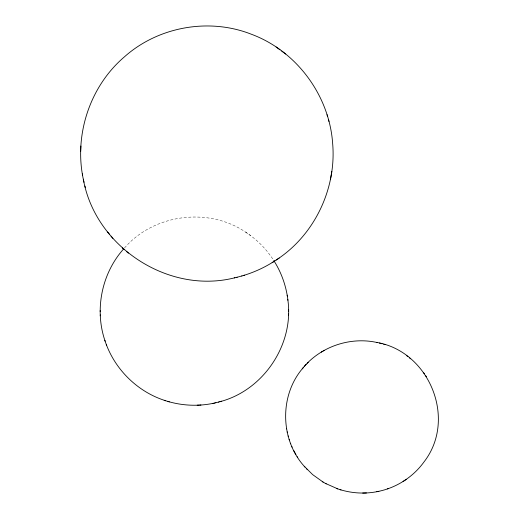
<?xml version="1.0" encoding="UTF-8"?>
<svg xmlns="http://www.w3.org/2000/svg" width="519" height="519" viewBox="0 0 519 519"><rect width="100%" height="100%" fill="white"/><g stroke="black" fill="none" stroke-linecap="round" stroke-linejoin="round"><path stroke-width="0.39" stroke-dasharray="2.6 1.95" d="M124.515 247.946C154.39 213.458 210.078 206.75 247.258 233.245M248.822 234.329C258.572 241.186 266.967 249.976 273.422 260M245.623 232.11L250.508 235.503"/><path stroke-width="0.78" d="M219.764 401.745C263.542 390.411 294.396 344.24 287.798 299.405M288.428 315.656L288.46 313.969M288.499 311.394L288.525 309.674M105.13 341.171C94.328 310.057 101.601 273.565 123.567 249.016M84.007 182.286C73.147 137.256 89.086 86.92 124.443 56.831C158.243 26.657 208.988 17.581 251.164 34.163C296.57 50.888 329.448 95.561 332.673 143.724C336.526 188.897 314.339 235.328 276.192 260.019M80.672 151.327L80.899 146.021M330.415 179.606L331.829 171.432M303.128 367.802C279.047 395.374 280.013 440.307 304.958 467.055M304.329 366.42L306.119 364.448M302.246 368.84C319.743 346.757 350.176 336.299 377.585 342.624M307.326 363.209L308.221 362.281M378.072 491.461C396.354 487.808 413.105 477.052 424.01 461.923C457.187 419.138 429.382 351.24 376.444 342.365M403.075 481.476L406.371 479.296M241.711 276.004C253.408 272.663 264.619 267.583 274.791 260.921M272.138 262.672L279.203 258.034M321.242 352.135L322.565 351.363M323.155 351.013L324.336 350.325M388.296 488.606L387.537 488.879M221.055 401.375L221.652 401.2M243.962 275.323L244.462 275.187M241.958 275.939L236.904 277.295M218.473 402.102L220.166 401.635M218.668 402.043L215.644 402.796M83.332 179.198C95.217 246.668 168.338 294.74 234.88 277.762M234.361 277.892L237.164 277.224M214.126 403.14L215.859 402.757M167.948 401.453C182.584 405.728 198.297 406.455 213.238 403.321M212.615 403.458L214.548 403.049M340.146 489.657C352.265 493.387 365.337 494.082 377.767 491.525M376.813 491.72L378.844 491.311M197.194 405.209L198.732 405.131M199.575 405.086L200.931 405.015M362.684 493.05L366.446 492.953M379.421 343.053L382.016 343.74M383.664 344.227L385.13 344.655M104.838 340.334C113.946 368.665 137.275 391.936 165.723 400.759M164.231 400.311L169.33 401.875M325.368 483.384L337.739 488.866M336.792 488.567L341.022 489.936M304.264 466.289L312.685 474.645L323.116 482.086M322.241 481.58L326.198 483.857M276.102 46.976L279.949 49.805M281.713 51.096L285.703 54.034M406.818 355.794L407.856 356.598M409.575 357.954L410.639 358.778M122.296 247.939L124.424 249.775M126.331 251.391L128.381 253.162M306.723 468.968L307.397 469.708M107.602 232.012L109.451 234.244M111.06 236.177L112.857 238.351M423.679 372.726L424.386 373.758M425.703 375.704L426.41 376.742M273.798 260.59C281.46 272.501 286.261 286.209 287.922 300.267M295.901 454.514L293.631 450.408M297.212 456.701L297.757 457.602M290.51 443.297L290.724 443.81M291.886 446.638L292.093 447.138M106.285 344.382L106.577 345.206M288.123 435.921L288.285 436.466M289.148 439.372L289.31 439.904M327.028 114.68L327.463 116.204M328.54 119.934L328.975 121.446M84.947 186.029L85.317 187.554M286.494 428.357L286.611 428.921M287.163 431.873L287.273 432.437M82.326 173.871L82.625 175.435M287.182 295.168L287.312 296.044M100.173 310.647L100.199 311.582M100.271 314.884L100.29 315.824"/></g></svg>
